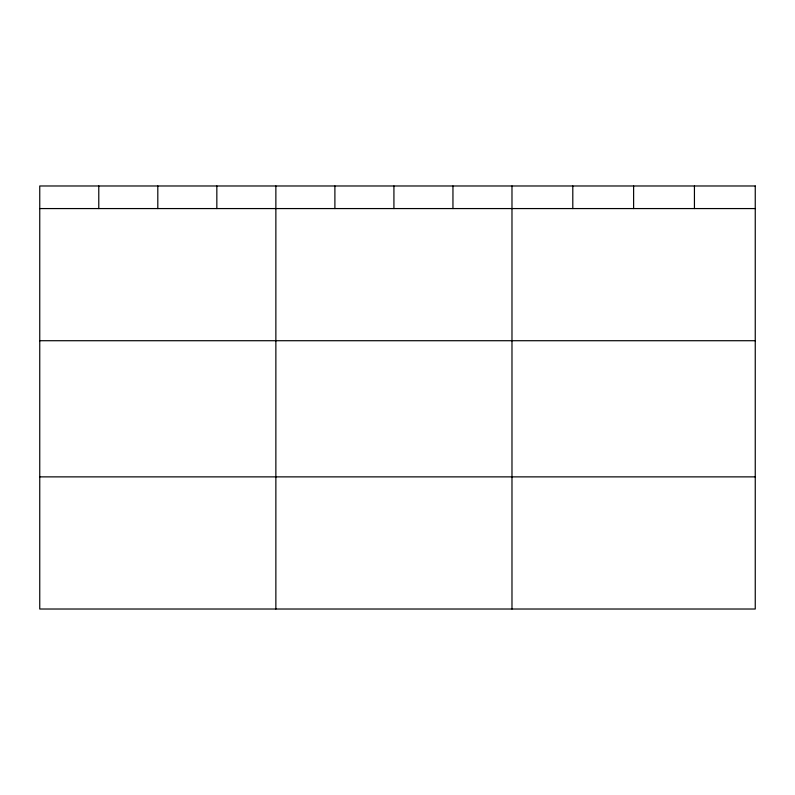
<?xml version="1.0" encoding="UTF-8"?>
<svg xmlns="http://www.w3.org/2000/svg" width="795" height="795" viewBox="0 0 795 795"><rect width="100%" height="100%" fill="white"/><g stroke="black" fill="none" stroke-linecap="round" stroke-linejoin="round"><path stroke-width="1.19" d="M39.75 208.568L755.25 208.568M39.75 340.717L755.25 340.717M39.75 476.871L755.25 476.871M694.433 185.98L694.433 208.568M633.615 185.98L633.615 208.568M572.798 185.98L572.798 208.568M511.98 185.98L511.98 609.02M452.951 185.98L452.951 208.568M393.923 185.98L393.923 208.568M334.894 185.98L334.894 208.568M275.865 185.98L275.865 609.02M216.836 185.98L216.836 208.568M157.808 185.98L157.808 208.568M98.779 185.98L98.779 208.568M755.25 185.98L39.75 185.98L39.75 609.02L755.25 609.02L755.25 185.98"/></g></svg>
